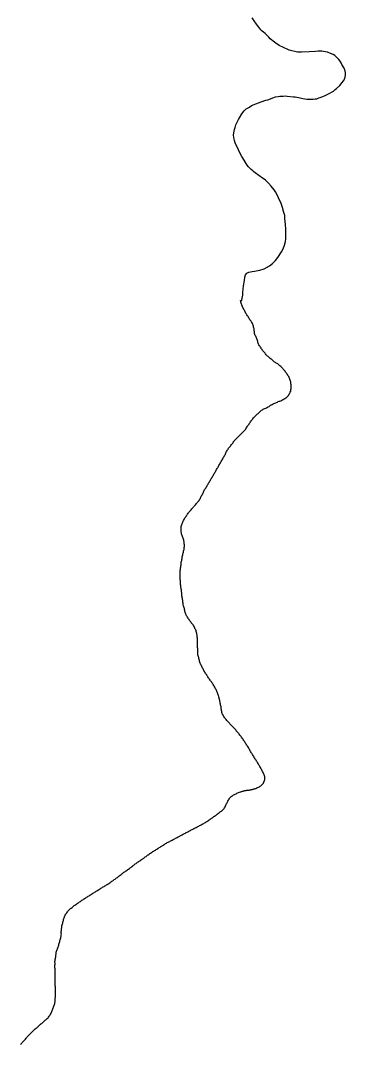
# Model space of a CAD drawing. Header units: inches. Extents: x 141448 to 685535, y 3466439 to 4099221.
# Drawn here: x 168689 to 174132, y 3713711 to 3730865 of the extents above; entities that cross this region are included whole.
import ezdxf

# ---------------------------------------------------------------- set-up
doc = ezdxf.new("R2010")
doc.units = ezdxf.units.IN
doc.header["$MEASUREMENT"] = 0
doc.layers.add('az_county', color=7, linetype='Continuous')

msp = doc.modelspace()

# ---------------------------------------------------------------- linework, layer by layer
at = {"layer": 'az_county'}
msp.add_lwpolyline([(168689.140625, 3713710), (168699.328125, 3713722), (168709.53125, 3713734), (168719.828125, 3713745.75), (168730.234375, 3713757.5), (168741.234375, 3713768.75), (168752.234375, 3713779.75), (168762.9375, 3713791.25), (168773.234375, 3713803.25), (168783.328125, 3713815.25), (168793.328125, 3713827.25), (168802.640625, 3713840), (168812.234375, 3713852.25), (168822.328125, 3713864.25), (168832.9375, 3713876), (168844.140625, 3713887), (168855.53125, 3713897.75), (168866.9375, 3713908.5), (168878.53125, 3713919.25), (168890.03125, 3713929.75), (168901.53125, 3713940.5), (168913.140625, 3713951.25), (168925.640625, 3713962), (168937.53125, 3713972.25), (168949.328125, 3713982.75), (168961.234375, 3713992.75), (168973.03125, 3714003.25), (168984.828125, 3714013.5), (168996.640625, 3714023.75), (169008.53125, 3714034.25), (169020.328125, 3714044.5), (169027.828125, 3714051), (169032.140625, 3714054.75), (169044.140625, 3714065), (169055.9375, 3714075.25), (169067.828125, 3714085.75), (169079.640625, 3714096), (169091.53125, 3714106.25), (169103.328125, 3714116.5), (169115.140625, 3714126.75), (169126.9375, 3714137.25), (169138.53125, 3714147.75), (169150.03125, 3714158.5), (169160.03125, 3714170.5), (169169.234375, 3714183.25), (169178.328125, 3714196.25), (169187.234375, 3714209), (169196.03125, 3714222.25), (169203.4375, 3714235.75), (169208.734375, 3714250.75), (169213.640625, 3714265.75), (169219.828125, 3714280), (169227.03125, 3714294), (169233.03125, 3714308.5), (169238.53125, 3714323.25), (169243.9375, 3714338), (169248.9375, 3714352.75), (169253.828125, 3714367.75), (169258.53125, 3714382.75), (169262.828125, 3714397.75), (169266.328125, 3714413.25), (169268.640625, 3714428.75), (169269.828125, 3714444.25), (169270.53125, 3714460), (169271.140625, 3714475.75), (169272.140625, 3714491.25), (169273.140625, 3714507), (169274.140625, 3714522.75), (169274.9375, 3714538.25), (169275.53125, 3714554), (169275.734375, 3714569.75), (169275.828125, 3714585.5), (169276.03125, 3714601.25), (169276.328125, 3714616.75), (169276.4375, 3714632.5), (169276.328125, 3714648.25), (169275.53125, 3714663.75), (169274.234375, 3714679.5), (169272.53125, 3714695.25), (169271.140625, 3714710.75), (169270.140625, 3714726.5), (169270.140625, 3714742.25), (169270.640625, 3714757.75), (169271.234375, 3714773.5), (169271.328125, 3714789.25), (169271.234375, 3714805), (169271.03125, 3714820.75), (169270.828125, 3714836.25), (169270.640625, 3714852), (169270.53125, 3714867.75), (169270.328125, 3714883.25), (169270.03125, 3714899), (169269.640625, 3714914.75), (169269.140625, 3714930.5), (169268.53125, 3714946.25), (169267.9375, 3714961.75), (169267.234375, 3714977.5), (169266.734375, 3714993.25), (169266.328125, 3715009), (169266.234375, 3715024.75), (169266.734375, 3715040.25), (169267.53125, 3715056), (169267.828125, 3715071.75), (169266.53125, 3715087.25), (169265.640625, 3715103), (169268.53125, 3715118.25), (169272.140625, 3715133.75), (169275.03125, 3715149.25), (169277.828125, 3715164.5), (169280.328125, 3715180), (169282.140625, 3715195.75), (169283.53125, 3715211.25), (169284.734375, 3715227), (169286.03125, 3715242.5), (169287.9375, 3715258.25), (169290.9375, 3715273.75), (169296.828125, 3715288), (169304.640625, 3715301.75), (169311.03125, 3715316.25), (169315.9375, 3715331), (169320.328125, 3715346), (169324.640625, 3715361.25), (169328.828125, 3715376.25), (169333.140625, 3715391.5), (169337.828125, 3715406.5), (169342.734375, 3715421.25), (169346.828125, 3715436.5), (169350.734375, 3715451.75), (169354.640625, 3715466.75), (169358.4375, 3715482.25), (169362.140625, 3715497.25), (169365.734375, 3715512.75), (169369.328125, 3715528), (169372.53125, 3715543.25), (169373.328125, 3715559), (169371.9375, 3715574.75), (169372.03125, 3715590.25), (169372.734375, 3715606), (169373.640625, 3715621.75), (169374.828125, 3715637.25), (169376.640625, 3715652.75), (169379.4375, 3715668.25), (169382.328125, 3715683.75), (169384.03125, 3715699.5), (169386.140625, 3715715), (169390.4375, 3715730), (169396.03125, 3715744.75), (169400.03125, 3715759.75), (169403.4375, 3715775.25), (169406.828125, 3715790.5), (169410.4375, 3715805.75), (169415.640625, 3715820.5), (169421.328125, 3715835.25), (169426.640625, 3715850), (169432.4375, 3715864.75), (169439.234375, 3715878.75), (169447.03125, 3715892.25), (169455.640625, 3715905.5), (169464.640625, 3715918.5), (169473.828125, 3715931.25), (169483.53125, 3715943.5), (169493.734375, 3715955.5), (169504.828125, 3715966.5), (169516.640625, 3715976.75), (169528.640625, 3715987), (169540.53125, 3715997.25), (169552.4375, 3716007.75), (169564.328125, 3716017.75), (169576.4375, 3716027.75), (169588.9375, 3716037.25), (169601.640625, 3716046.5), (169614.4375, 3716055.5), (169627.234375, 3716064.75), (169640.140625, 3716073.5), (169653.03125, 3716082.5), (169665.9375, 3716091.5), (169678.9375, 3716100.25), (169691.9375, 3716109), (169704.9375, 3716117.75), (169718.03125, 3716126.5), (169731.03125, 3716135.25), (169744.140625, 3716144), (169757.234375, 3716152.75), (169770.4375, 3716161.25), (169783.53125, 3716169.75), (169796.828125, 3716178.25), (169810.03125, 3716186.5), (169823.328125, 3716195), (169836.53125, 3716203.25), (169849.9375, 3716211.75), (169863.234375, 3716220), (169876.53125, 3716228.25), (169889.828125, 3716236.75), (169903.140625, 3716245), (169916.4375, 3716253.25), (169929.734375, 3716261.5), (169943.03125, 3716269.75), (169956.328125, 3716278.25), (169969.734375, 3716286.5), (169983.03125, 3716294.75), (169996.4375, 3716303), (170009.734375, 3716311.25), (170023.03125, 3716319.5), (170036.4375, 3716327.75), (170049.734375, 3716336), (170063.03125, 3716344.25), (170076.4375, 3716352.5), (170089.828125, 3716360.75), (170103.234375, 3716369), (170116.53125, 3716377.25), (170129.9375, 3716385.5), (170143.234375, 3716393.75), (170156.4375, 3716402.25), (170169.53125, 3716410.75), (170182.640625, 3716419.75), (170195.640625, 3716428.25), (170208.640625, 3716437.25), (170221.640625, 3716446), (170234.53125, 3716455), (170247.4375, 3716464), (170254.234375, 3716468.75), (170260.234375, 3716473), (170273.03125, 3716482), (170285.828125, 3716491.25), (170298.4375, 3716500.5), (170311.03125, 3716509.75), (170323.53125, 3716519.25), (170335.828125, 3716529), (170348.140625, 3716538.75), (170360.328125, 3716548.75), (170372.546875, 3716558.75), (170384.75, 3716568.5), (170397.046875, 3716578.25), (170409.546875, 3716587.75), (170422.15625, 3716597), (170435.15625, 3716605.75), (170448.453125, 3716614.25), (170461.65625, 3716622.75), (170474.75, 3716631.25), (170487.546875, 3716640.5), (170500.15625, 3716649.75), (170512.65625, 3716659.25), (170525.15625, 3716668.75), (170537.65625, 3716678.25), (170550.046875, 3716688), (170562.453125, 3716697.5), (170574.84375, 3716707.25), (170587.25, 3716716.75), (170599.65625, 3716726.25), (170612.15625, 3716735.75), (170624.75, 3716745.25), (170637.34375, 3716754.75), (170650.046875, 3716763.75), (170662.953125, 3716772.75), (170675.953125, 3716781.5), (170689.046875, 3716790.25), (170702.046875, 3716799), (170715.15625, 3716807.75), (170728.046875, 3716816.5), (170735.25, 3716821.5), (170740.953125, 3716825.5), (170753.65625, 3716834.75), (170766.34375, 3716844), (170778.953125, 3716853.5), (170791.546875, 3716862.75), (170804.046875, 3716872.25), (170816.65625, 3716881.5), (170829.34375, 3716890.75), (170842.046875, 3716900), (170854.84375, 3716909.25), (170867.75, 3716918.25), (170880.75, 3716926.75), (170893.953125, 3716935.25), (170907.15625, 3716943.75), (170920.546875, 3716952), (170933.953125, 3716960.25), (170947.453125, 3716968.25), (170960.84375, 3716976.25), (170974.34375, 3716984.5), (170987.65625, 3716992.75), (171000.953125, 3717001), (171014.15625, 3717009.5), (171027.34375, 3717018), (171040.453125, 3717026.75), (171053.453125, 3717035.5), (171066.546875, 3717044.25), (171079.65625, 3717052.75), (171092.84375, 3717061.25), (171106.046875, 3717069.75), (171119.453125, 3717077.75), (171133.15625, 3717085.5), (171147.15625, 3717092.75), (171161.34375, 3717099.25), (171175.546875, 3717106), (171189.546875, 3717113.25), (171203.453125, 3717120.5), (171217.34375, 3717127.75), (171231.15625, 3717135.25), (171244.953125, 3717142.75), (171258.75, 3717150.25), (171272.546875, 3717157.75), (171286.34375, 3717165.25), (171300.15625, 3717172.75), (171313.953125, 3717180.25), (171327.75, 3717187.75), (171341.546875, 3717195.25), (171355.34375, 3717202.75), (171369.15625, 3717210), (171383.046875, 3717217.5), (171396.84375, 3717224.75), (171410.75, 3717232.25), (171424.546875, 3717239.5), (171438.453125, 3717246.75), (171452.34375, 3717254.25), (171466.25, 3717261.5), (171480.15625, 3717268.75), (171494.046875, 3717276), (171507.953125, 3717283.25), (171521.84375, 3717290.75), (171535.75, 3717298), (171549.65625, 3717305.25), (171563.546875, 3717312.5), (171577.453125, 3717319.75), (171591.34375, 3717327.25), (171605.25, 3717334.25), (171619.15625, 3717341.75), (171633.046875, 3717349), (171646.953125, 3717356.25), (171660.75, 3717363.75), (171674.65625, 3717371), (171688.65625, 3717378), (171702.65625, 3717385.25), (171716.65625, 3717392.25), (171730.65625, 3717399.75), (171744.453125, 3717407), (171758.15625, 3717414.75), (171771.546875, 3717422.75), (171784.953125, 3717431), (171798.15625, 3717439.5), (171811.25, 3717448), (171824.34375, 3717456.75), (171837.453125, 3717465.25), (171850.34375, 3717474.25), (171863.34375, 3717483.25), (171876.25, 3717492), (171889.046875, 3717501), (171901.953125, 3717510.25), (171914.75, 3717519.25), (171927.546875, 3717528.25), (171940.34375, 3717537.25), (171953.046875, 3717546.5), (171965.75, 3717555.75), (171978.34375, 3717565.25), (171990.84375, 3717574.75), (172003.34375, 3717584.25), (172015.84375, 3717593.75), (172028.34375, 3717603.25), (172040.84375, 3717612.75), (172053.34375, 3717622.25), (172066.25, 3717631.25), (172079.25, 3717640), (172090.046875, 3717651.25), (172098.84375, 3717664.25), (172107.546875, 3717677.5), (172116.65625, 3717690.25), (172123.953125, 3717704), (172129.84375, 3717718.5), (172135.546875, 3717733.25), (172141.65625, 3717747.75), (172147.953125, 3717762.25), (172154.84375, 3717776.25), (172162.046875, 3717790.25), (172170.046875, 3717803.75), (172178.546875, 3717816.75), (172187.453125, 3717830), (172196.84375, 3717842.5), (172207.25, 3717854.25), (172218.84375, 3717864.75), (172231.34375, 3717874.5), (172244.15625, 3717883.25), (172257.75, 3717891.25), (172271.65625, 3717898.5), (172285.75, 3717905.5), (172299.84375, 3717912.5), (172313.34375, 3717920.75), (172327.25, 3717927.75), (172342.046875, 3717932.75), (172357.046875, 3717937.5), (172371.84375, 3717942.75), (172383.75, 3717946.5), (172390.046875, 3717948.25), (172405.75, 3717953.25), (172412.046875, 3717955.25), (172418.453125, 3717957.25), (172424.75, 3717959), (172431.15625, 3717960.75), (172437.546875, 3717962.25), (172444.046875, 3717963.5), (172450.65625, 3717964.25), (172457.15625, 3717965.25), (172463.65625, 3717966.25), (172470.15625, 3717967.75), (172476.546875, 3717969.5), (172482.953125, 3717971.25), (172489.34375, 3717972.5), (172495.953125, 3717973), (172502.546875, 3717973), (172507.546875, 3717973), (172514.15625, 3717973.25), (172520.65625, 3717974.25), (172527.15625, 3717975.25), (172533.65625, 3717976.75), (172540.15625, 3717978.25), (172546.546875, 3717979.75), (172553.046875, 3717981.25), (172559.546875, 3717982.5), (172565.953125, 3717984), (172572.453125, 3717985.5), (172578.84375, 3717987.25), (172585.15625, 3717989), (172591.546875, 3717990.75), (172597.953125, 3717992.5), (172604.25, 3717994.25), (172610.65625, 3717996.25), (172616.953125, 3717998.25), (172623.25, 3718000.25), (172629.546875, 3718002.25), (172645.75, 3718008.25), (172660.546875, 3718013.75), (172675.046875, 3718019.75), (172689.046875, 3718026.75), (172701.75, 3718036), (172714.046875, 3718045.75), (172725.84375, 3718056.25), (172737.046875, 3718067.25), (172747.546875, 3718079), (172756.65625, 3718091.75), (172764.046875, 3718105.5), (172770.34375, 3718120), (172775.65625, 3718134.75), (172779.546875, 3718150), (172781.34375, 3718165.75), (172782.046875, 3718181.25), (172780.546875, 3718197), (172776.34375, 3718212.25), (172772.453125, 3718227.25), (172766.84375, 3718242), (172759.65625, 3718255.75), (172752.046875, 3718269.75), (172744.453125, 3718283.5), (172736.75, 3718297.25), (172729.046875, 3718310.75), (172721.34375, 3718324.5), (172713.65625, 3718338.25), (172705.953125, 3718351.75), (172698.25, 3718365.5), (172690.546875, 3718379.25), (172682.84375, 3718392.75), (172674.953125, 3718406.5), (172667.046875, 3718420), (172658.953125, 3718433.25), (172650.65625, 3718446.75), (172642.25, 3718460), (172633.546875, 3718473), (172624.84375, 3718486), (172616.546875, 3718499.25), (172608.953125, 3718513.25), (172601.34375, 3718526.75), (172593.546875, 3718540.5), (172585.453125, 3718554), (172576.75, 3718567), (172567.65625, 3718579.75), (172558.453125, 3718592.75), (172549.453125, 3718605.5), (172541.046875, 3718618.75), (172533.84375, 3718632.75), (172527.546875, 3718647), (172520.953125, 3718661.25), (172513.34375, 3718675), (172505.046875, 3718688.25), (172496.34375, 3718701.25), (172487.546875, 3718714.25), (172478.75, 3718727.25), (172469.953125, 3718740.25), (172460.953125, 3718753.25), (172452.046875, 3718766.25), (172443.546875, 3718779.25), (172435.65625, 3718793), (172427.65625, 3718806.5), (172419.15625, 3718819.5), (172410.046875, 3718832.25), (172400.75, 3718845), (172391.34375, 3718857.75), (172381.953125, 3718870.25), (172372.453125, 3718882.75), (172362.84375, 3718895.25), (172353.25, 3718907.5), (172343.65625, 3718920), (172333.84375, 3718932.25), (172323.84375, 3718944.25), (172313.75, 3718956.25), (172303.65625, 3718968.25), (172293.453125, 3718980.25), (172282.953125, 3718992), (172272.34375, 3719003.5), (172261.65625, 3719015), (172251.046875, 3719026.5), (172240.34375, 3719038), (172229.65625, 3719049.5), (172219.046875, 3719061), (172208.25, 3719072.5), (172197.546875, 3719084), (172186.953125, 3719095.5), (172176.25, 3719107), (172165.546875, 3719118.5), (172154.84375, 3719130), (172144.046875, 3719141.5), (172133.25, 3719153), (172123.15625, 3719164.75), (172113.84375, 3719177.5), (172105.046875, 3719190.5), (172096.84375, 3719203.75), (172089.25, 3719217.75), (172080.84375, 3719230.75), (172072.65625, 3719244.25), (172065.953125, 3719258.5), (172061.046875, 3719273.5), (172058.34375, 3719288.75), (172056.25, 3719304.25), (172054.453125, 3719320), (172052.546875, 3719335.75), (172050.453125, 3719351.25), (172047.546875, 3719366.75), (172044.25, 3719382), (172040.65625, 3719397.25), (172037.046875, 3719412.5), (172033.953125, 3719428), (172031.15625, 3719443.25), (172028.546875, 3719458.75), (172025.546875, 3719474.25), (172021.84375, 3719489.5), (172017.84375, 3719504.75), (172013.75, 3719519.75), (172009.75, 3719535), (172002.453125, 3719555), (171997.25, 3719569.75), (171992.453125, 3719584.75), (171988.25, 3719599.75), (171983.65625, 3719614.75), (171977.953125, 3719629.5), (171971.453125, 3719643.75), (171964.453125, 3719657.75), (171957.25, 3719671.75), (171949.84375, 3719685.75), (171942.453125, 3719699.5), (171934.84375, 3719713.25), (171926.84375, 3719726.75), (171918.546875, 3719740), (171909.953125, 3719753.25), (171900.953125, 3719766), (171891.84375, 3719778.75), (171882.75, 3719791.75), (171873.453125, 3719804.25), (171864.046875, 3719816.75), (171854.65625, 3719829.25), (171845.546875, 3719842.25), (171836.65625, 3719855), (171827.84375, 3719868), (171819.046875, 3719881.25), (171810.453125, 3719894.25), (171801.953125, 3719907.25), (171793.453125, 3719920.75), (171785.15625, 3719934), (171777.046875, 3719947.25), (171769.046875, 3719960.75), (171761.34375, 3719974.5), (171753.75, 3719988.25), (171746.25, 3720002.25), (171738.953125, 3720016), (171731.84375, 3720030), (171724.84375, 3720044), (171717.953125, 3720058.25), (171711.046875, 3720072.25), (171704.75, 3720086.75), (171699.25, 3720101.25), (171693.953125, 3720116.25), (171688.953125, 3720131), (171684.25, 3720146), (171679.953125, 3720161), (171676.453125, 3720176.25), (171673.453125, 3720191.75), (171670.25, 3720207.25), (171665.84375, 3720222.25), (171661.84375, 3720237.5), (171660.15625, 3720253), (171659.65625, 3720268.75), (171659.546875, 3720284.5), (171659.84375, 3720300.25), (171658.75, 3720315.75), (171657.15625, 3720331.25), (171656.65625, 3720347), (171656.25, 3720362.75), (171656.046875, 3720378.5), (171655.84375, 3720394.25), (171655.65625, 3720409.75), (171655.453125, 3720425.5), (171655.15625, 3720441.25), (171654.84375, 3720457), (171654.34375, 3720472.75), (171653.75, 3720488.25), (171652.65625, 3720504), (171651.046875, 3720519.5), (171649.15625, 3720535.25), (171647.15625, 3720550.75), (171645.34375, 3720566.25), (171643.546875, 3720582), (171641.046875, 3720597.5), (171637.75, 3720612.75), (171633.75, 3720628), (171629.15625, 3720643), (171623.15625, 3720657.5), (171615.046875, 3720671), (171608.046875, 3720685), (171602.34375, 3720699.75), (171596.34375, 3720714.25), (171588.734375, 3720727.75), (171579.53125, 3720740.5), (171569.734375, 3720752.75), (171559.640625, 3720764.75), (171549.828125, 3720777.25), (171540.4375, 3720789.75), (171531.234375, 3720802.5), (171522.234375, 3720815.25), (171513.234375, 3720828.25), (171504.140625, 3720841), (171495.140625, 3720854), (171486.4375, 3720867), (171478.140625, 3720880.25), (171471.328125, 3720894.25), (171465.328125, 3720909), (171457.03125, 3720922.25), (171451.234375, 3720936.75), (171447.03125, 3720951.75), (171443.328125, 3720967.25), (171440.640625, 3720982.75), (171437.734375, 3720998), (171433.234375, 3721013), (171428.140625, 3721028), (171422.9375, 3721042.75), (171418.53125, 3721057.75), (171415.4375, 3721073.25), (171412.9375, 3721088.75), (171410.828125, 3721104.25), (171409.03125, 3721119.75), (171407.234375, 3721135.5), (171405.4375, 3721151.25), (171403.4375, 3721166.75), (171400.9375, 3721182.25), (171397.734375, 3721197.5), (171394.828125, 3721213), (171392.828125, 3721228.5), (171392.140625, 3721235.25), (171391.328125, 3721244.25), (171390.140625, 3721259.75), (171388.9375, 3721275.5), (171387.734375, 3721291.25), (171386.234375, 3721306.75), (171384.140625, 3721322.25), (171381.328125, 3721337.75), (171378.328125, 3721353.25), (171375.828125, 3721368.75), (171374.03125, 3721384.25), (171372.53125, 3721399.75), (171371.234375, 3721415.5), (171370.03125, 3721431.25), (171368.9375, 3721446.75), (171367.828125, 3721462.5), (171366.734375, 3721478), (171365.640625, 3721493.75), (171364.734375, 3721509.5), (171363.9375, 3721525), (171363.328125, 3721540.75), (171363.03125, 3721556.5), (171362.828125, 3721572.25), (171362.734375, 3721588), (171362.828125, 3721603.75), (171363.234375, 3721619.25), (171363.828125, 3721635), (171364.734375, 3721650.75), (171366.328125, 3721666.25), (171368.4375, 3721681.75), (171370.734375, 3721697.25), (171372.9375, 3721712.75), (171375.53125, 3721728.25), (171378.140625, 3721743.75), (171380.640625, 3721759.25), (171382.53125, 3721774.75), (171382.734375, 3721790.75), (171384.140625, 3721806.25), (171389.53125, 3721821), (171393.734375, 3721836.25), (171395.140625, 3721851.75), (171395.9375, 3721867.5), (171397.640625, 3721883), (171401.234375, 3721898.25), (171405.734375, 3721913.25), (171410.140625, 3721928.5), (171414.03125, 3721943.75), (171418.03125, 3721958.75), (171421.734375, 3721974.25), (171425.03125, 3721989.5), (171427.734375, 3722005), (171430.140625, 3722020.5), (171432.140625, 3722036), (171433.640625, 3722051.75), (171434.53125, 3722067.25), (171434.234375, 3722083), (171432.9375, 3722098.75), (171431.03125, 3722114.25), (171428.828125, 3722129.75), (171426.234375, 3722145.25), (171422.9375, 3722160.75), (171419.03125, 3722175.75), (171414.328125, 3722190.75), (171409.234375, 3722205.75), (171404.03125, 3722220.5), (171398.734375, 3722235.25), (171393.4375, 3722250.25), (171388.234375, 3722265), (171384.734375, 3722280.25), (171382.328125, 3722295.75), (171380.03125, 3722311.25), (171378.328125, 3722326.75), (171378.03125, 3722342.5), (171378.53125, 3722358.25), (171379.9375, 3722373.75), (171382.328125, 3722389.5), (171385.828125, 3722404.75), (171389.640625, 3722420), (171394.03125, 3722435.25), (171399.53125, 3722449.75), (171406.828125, 3722463.75), (171414.640625, 3722477.25), (171421.734375, 3722491.25), (171428.734375, 3722505.25), (171436.03125, 3722519.25), (171444.03125, 3722532.75), (171452.53125, 3722545.75), (171461.53125, 3722558.75), (171470.328125, 3722571.75), (171479.234375, 3722584.75), (171488.140625, 3722597.75), (171497.234375, 3722610.5), (171506.53125, 3722623), (171516.328125, 3722635.25), (171526.828125, 3722647), (171537.4375, 3722658.75), (171547.640625, 3722670.5), (171557.9375, 3722682.5), (171568.140625, 3722694.25), (171578.328125, 3722706.25), (171588.53125, 3722718.25), (171598.734375, 3722730.25), (171608.9375, 3722742), (171619.03125, 3722754), (171629.234375, 3722766), (171639.53125, 3722777.75), (171649.828125, 3722789.75), (171660.03125, 3722801.75), (171670.03125, 3722813.75), (171679.640625, 3722826.25), (171688.53125, 3722839), (171696.03125, 3722853), (171703.140625, 3722866.75), (171710.03125, 3722881), (171717.328125, 3722894.75), (171725.03125, 3722908.5), (171732.9375, 3722922.25), (171740.53125, 3722935.75), (171747.734375, 3722949.75), (171754.328125, 3722964), (171760.828125, 3722978.25), (171766.828125, 3722992.75), (171773.140625, 3723007.25), (171781.140625, 3723020.5), (171791.4375, 3723032.5), (171799.828125, 3723045.75), (171807.734375, 3723059.25), (171815.734375, 3723073), (171823.640625, 3723086.5), (171831.640625, 3723100), (171839.53125, 3723113.5), (171847.53125, 3723127), (171855.4375, 3723140.75), (171863.328125, 3723154.25), (171871.234375, 3723167.75), (171879.234375, 3723181.25), (171887.140625, 3723194.75), (171895.03125, 3723208.25), (171902.9375, 3723222), (171910.828125, 3723235.5), (171918.734375, 3723249), (171926.640625, 3723262.75), (171934.53125, 3723276.25), (171942.4375, 3723289.75), (171950.234375, 3723303.25), (171958.140625, 3723316.75), (171966.03125, 3723330.5), (171973.9375, 3723344), (171981.734375, 3723357.75), (171989.640625, 3723371.25), (171997.53125, 3723384.75), (172005.328125, 3723398.25), (172013.234375, 3723412), (172021.03125, 3723425.5), (172028.9375, 3723439.25), (172036.734375, 3723452.75), (172044.640625, 3723466.25), (172052.4375, 3723480), (172060.328125, 3723493.5), (172068.140625, 3723507.25), (172076.03125, 3723520.75), (172083.828125, 3723534.25), (172091.640625, 3723548), (172099.53125, 3723561.5), (172107.234375, 3723575.25), (172114.234375, 3723589.25), (172120.9375, 3723603.5), (172127.640625, 3723617.75), (172134.234375, 3723632), (172140.828125, 3723646.25), (172147.828125, 3723660.25), (172155.53125, 3723673.75), (172164.328125, 3723686.75), (172173.828125, 3723699.25), (172183.640625, 3723711.75), (172193.828125, 3723723.75), (172204.03125, 3723735.5), (172214.234375, 3723747.5), (172224.140625, 3723759.75), (172233.640625, 3723772.25), (172242.734375, 3723785), (172251.53125, 3723798), (172260.234375, 3723811.25), (172269.328125, 3723824), (172278.828125, 3723836.25), (172289.140625, 3723848), (172300.140625, 3723859.25), (172311.53125, 3723870), (172323.234375, 3723880.75), (172334.640625, 3723891.5), (172345.9375, 3723902.25), (172357.140625, 3723913.25), (172368.4375, 3723924.25), (172379.640625, 3723935.25), (172390.734375, 3723946.25), (172401.828125, 3723957.5), (172412.9375, 3723968.5), (172424.140625, 3723979.5), (172435.53125, 3723990.5), (172446.640625, 3724001.5), (172456.828125, 3724013.5), (172465.234375, 3724026.5), (172472.640625, 3724040.5), (172480.328125, 3724054.25), (172489.140625, 3724067.25), (172498.640625, 3724079.75), (172508.25, 3724092.25), (172517.75, 3724104.75), (172526.65625, 3724117.5), (172534.84375, 3724131), (172543.25, 3724144.25), (172552.453125, 3724157), (172561.75, 3724169.75), (172571.25, 3724182.25), (172580.84375, 3724194.5), (172590.65625, 3724206.75), (172600.65625, 3724219.5), (172611.25, 3724230.5), (172622.046875, 3724241.75), (172633.15625, 3724253), (172644.546875, 3724263.75), (172656.546875, 3724273.75), (172668.34375, 3724284.25), (172680.046875, 3724294.75), (172691.546875, 3724305.25), (172702.34375, 3724316.75), (172714.453125, 3724326.75), (172727.65625, 3724335.25), (172740.546875, 3724344.25), (172753.34375, 3724353.25), (172766.953125, 3724361), (172781.546875, 3724366.75), (172796.25, 3724372.5), (172810.546875, 3724379), (172824.65625, 3724385.75), (172838.453125, 3724393.25), (172851.84375, 3724401.25), (172864.84375, 3724410.25), (172877.84375, 3724419.25), (172886.75, 3724424.75), (172891.15625, 3724427.25), (172904.953125, 3724434.75), (172919.046875, 3724441.75), (172933.25, 3724448.5), (172947.75, 3724454.25), (172962.65625, 3724459.25), (172977.546875, 3724464.5), (172991.34375, 3724471.75), (173005.046875, 3724479.75), (173019.546875, 3724485.5), (173034.65625, 3724489.75), (173048.953125, 3724496.25), (173063.046875, 3724503.25), (173076.953125, 3724510.5), (173090.65625, 3724518.25), (173104.25, 3724526), (173117.75, 3724534), (173130.953125, 3724542.5), (173143.84375, 3724551.5), (173156.15625, 3724561.25), (173167.15625, 3724572.25), (173176.75, 3724585), (173185.34375, 3724598.25), (173193.25, 3724611.75), (173200.546875, 3724625.75), (173207.65625, 3724639.75), (173213.84375, 3724654.25), (173216.953125, 3724669.25), (173218.046875, 3724685.25), (173219.453125, 3724700.75), (173220.453125, 3724716.25), (173220.953125, 3724732.25), (173220.75, 3724747.75), (173220.25, 3724763.5), (173219.046875, 3724779.25), (173217.046875, 3724794.75), (173214.046875, 3724810.25), (173209.25, 3724825), (173202.953125, 3724839.25), (173197.65625, 3724854.25), (173192.84375, 3724869.25), (173187.15625, 3724883.75), (173182.046875, 3724898.75), (173174.25, 3724912.25), (173165.046875, 3724924.75), (173157.25, 3724938.5), (173148.953125, 3724951.75), (173138.65625, 3724963.75), (173128.046875, 3724975.25), (173119.046875, 3724988), (173110.453125, 3725001.25), (173101.046875, 3725013.75), (173090.84375, 3725025.75), (173080.046875, 3725037.25), (173068.953125, 3725048.25), (173057.75, 3725059.25), (173046.34375, 3725070), (173034.75, 3725080.75), (173022.84375, 3725090.75), (173011.15625, 3725101.25), (172999.84375, 3725112.25), (172986.453125, 3725120.25), (172972.046875, 3725126.5), (172958.65625, 3725134.75), (172945.65625, 3725143.75), (172932.953125, 3725152.75), (172920.65625, 3725162.5), (172909.65625, 3725173.75), (172898.34375, 3725184.5), (172885.65625, 3725193.75), (172872.84375, 3725202.75), (172860.65625, 3725212.75), (172848.84375, 3725223.25), (172837.15625, 3725233.75), (172825.65625, 3725244.25), (172814.453125, 3725255.25), (172803.9375, 3725266.75), (172794.328125, 3725279.25), (172784.828125, 3725291.75), (172775.328125, 3725304.25), (172764.640625, 3725315.75), (172752.9375, 3725326.25), (172742.734375, 3725338.25), (172733.640625, 3725351), (172725.328125, 3725364.25), (172717.9375, 3725378.25), (172710.140625, 3725391.75), (172700.328125, 3725404.25), (172690.734375, 3725416.5), (172683.234375, 3725430.25), (172676.234375, 3725444.25), (172669.9375, 3725458.75), (172664.4375, 3725473.5), (172661.328125, 3725488.75), (172658.4375, 3725504.25), (172652.734375, 3725518.75), (172645.53125, 3725532.75), (172639.03125, 3725547.25), (172633.9375, 3725562.25), (172628.03125, 3725576.5), (172621.734375, 3725590.75), (172615.03125, 3725605.25), (172608.9375, 3725619.75), (172606.53125, 3725635), (172605.328125, 3725650.75), (172604.4375, 3725666.5), (172602.640625, 3725682), (172599.9375, 3725697.5), (172597.03125, 3725713), (172593.828125, 3725728.25), (172590.328125, 3725743.75), (172586.234375, 3725758.75), (172580.9375, 3725773.75), (172574.640625, 3725788), (172567.234375, 3725801.75), (172559.03125, 3725815.25), (172551.9375, 3725829.25), (172540.03125, 3725839.25), (172531.640625, 3725852.5), (172523.640625, 3725866.25), (172515.828125, 3725879.75), (172507.828125, 3725893.25), (172499.4375, 3725906.25), (172490.4375, 3725919.25), (172480.53125, 3725931.5), (172471.9375, 3725944.5), (172464.734375, 3725958.25), (172457.9375, 3725972.5), (172451.328125, 3725986.75), (172444.640625, 3726001), (172437.734375, 3726015.25), (172430.03125, 3726028.75), (172422.03125, 3726042.25), (172415.234375, 3726056.5), (172409.140625, 3726071), (172402.328125, 3726085.25), (172395.4375, 3726099.25), (172389.828125, 3726114), (172385.03125, 3726128.75), (172381.328125, 3726144.25), (172378.140625, 3726159.5), (172374.640625, 3726177), (172393.9375, 3726176.25), (172401.828125, 3726211.75), (172410.9375, 3726264.5), (172411.03125, 3726306.75), (172425.828125, 3726420.75), (172437.9375, 3726510.25), (172448.234375, 3726563.25), (172458.234375, 3726606.25), (172478.640625, 3726632.75), (172511.734375, 3726650.5), (172567.234375, 3726661), (172609.640625, 3726664.5), (172696.53125, 3726682.5), (172769.03125, 3726705.25), (172860.140625, 3726755.5), (172908.53125, 3726792.5), (172958.53125, 3726844.25), (172997.53125, 3726893.75), (173058.828125, 3726987.25), (173085.640625, 3727038.75), (173109.03125, 3727101.25), (173125.734375, 3727161.25), (173130.9375, 3727208.75), (173133.03125, 3727291.25), (173132.53125, 3727371), (173128.828125, 3727445.75), (173118.03125, 3727546.5), (173113.640625, 3727600.5), (173090.53125, 3727681.25), (173087.328125, 3727691.75), (173074.4375, 3727733.25), (173052.640625, 3727797.75), (173010.4375, 3727894.5), (172979.328125, 3727956.25), (172961.03125, 3727994.75), (172935.03125, 3728026.75), (172888.140625, 3728090.25), (172841.328125, 3728140.75), (172793.328125, 3728189.25), (172736.9375, 3728226.75), (172704.640625, 3728250.25), (172596.328125, 3728331.5), (172577.328125, 3728348.75), (172552.828125, 3728368.5), (172531.4375, 3728388.75), (172507.734375, 3728415.75), (172485.9375, 3728442.25), (172432.828125, 3728524.25), (172398.03125, 3728584), (172358.234375, 3728658.75), (172338.03125, 3728698), (172285.53125, 3728816), (172273.9375, 3728857.25), (172269.03125, 3728876.5), (172262.828125, 3728910.25), (172259.03125, 3728946), (172263.9375, 3728981.25), (172273.734375, 3729039.25), (172281.734375, 3729070.25), (172287.734375, 3729093.75), (172294.640625, 3729117.25), (172311.640625, 3729150.5), (172321.640625, 3729173.5), (172342.234375, 3729205.75), (172357.234375, 3729234.25), (172394.328125, 3729300.75), (172434.03125, 3729353.25), (172468.140625, 3729385.25), (172521.828125, 3729415.5), (172558.734375, 3729438.25), (172672.4375, 3729484.75), (172717.734375, 3729503.25), (172795.234375, 3729532), (172829.140625, 3729538.25), (172961.734375, 3729583.5), (173003.140625, 3729593.75), (173030.140625, 3729596), (173062.734375, 3729599.25), (173085.4375, 3729599.75), (173125.4375, 3729604), (173154.734375, 3729600), (173263.4375, 3729588.5), (173287.140625, 3729584), (173372.53125, 3729570.25), (173415.640625, 3729559.75), (173482.03125, 3729547.75), (173550.640625, 3729546.25), (173592.9375, 3729546.5), (173623.03125, 3729550.5), (173649.53125, 3729553.75), (173684.328125, 3729569.25), (173709.640625, 3729575.75), (173778.03125, 3729604.75), (173845.140625, 3729634.25), (173871.828125, 3729645.75), (173908.15625, 3729667.25), (173928.25, 3729681.75), (173957.25, 3729707.75), (173979.15625, 3729723.25), (174037.25, 3729775.75), (174075.046875, 3729827.25), (174101.15625, 3729856.25), (174119.453125, 3729891.75), (174126.453125, 3729919.25), (174129.84375, 3729947.75), (174132.15625, 3729982), (174125.546875, 3730024.25), (174109.75, 3730065.25), (174071.34375, 3730128.25), (174058.75, 3730153.25), (174041.34375, 3730183.25), (174020.640625, 3730209), (173995.234375, 3730235.5), (173976.828125, 3730255.25), (173956.03125, 3730276), (173923.03125, 3730296), (173880.734375, 3730314.5), (173830.4375, 3730332), (173795.140625, 3730340.5), (173761.640625, 3730345.75), (173736.03125, 3730349.25), (173700.03125, 3730352.75), (173672.328125, 3730351.75), (173630.03125, 3730348.25), (173521.828125, 3730340.25), (173396.03125, 3730333.75), (173365.4375, 3730334.75), (173325.640625, 3730336.75), (173281.140625, 3730343.25), (173230.640625, 3730354.75), (173187.03125, 3730367.75), (173141.734375, 3730388.75), (173113.234375, 3730398.75), (173090.9375, 3730409.75), (173022.328125, 3730447.75), (172967.734375, 3730484.25), (172921.03125, 3730518.75), (172893.53125, 3730538.75), (172872.640625, 3730556.75), (172847.734375, 3730583.25), (172787.9375, 3730645), (172759.640625, 3730669.75), (172739.03125, 3730687.75), (172716.4375, 3730709.25), (172680.53125, 3730753.25), (172659.328125, 3730779.5), (172642.234375, 3730802.25), (172601.9375, 3730861.75), (172571.03125, 3730910.25)], dxfattribs=at)

doc.saveas('drawing.dxf')
